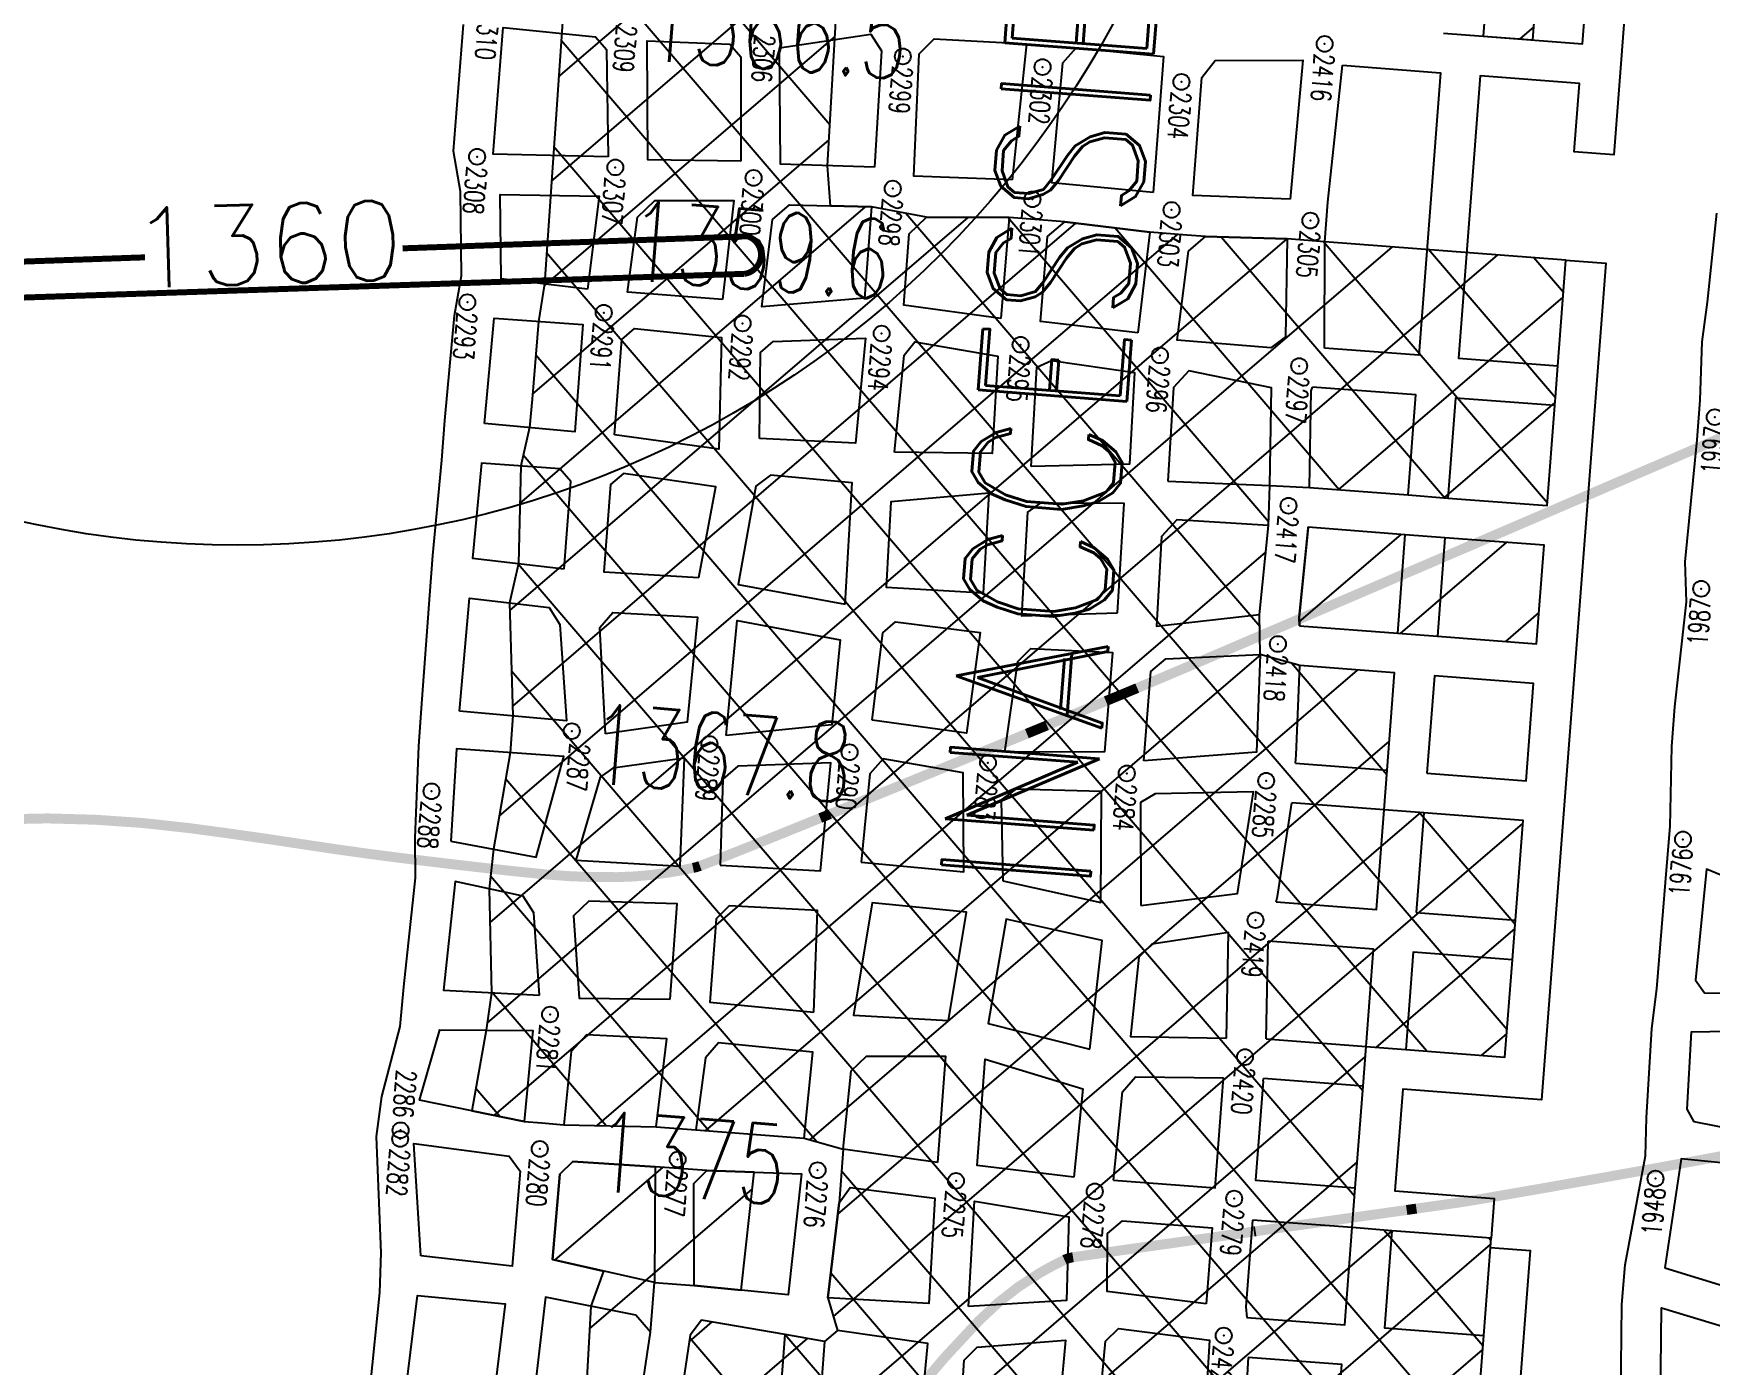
# Model space of a CAD drawing. Header units: inches. Extents: x 10131215 to 10153225, y 3476725 to 3491422.
# Drawn here: x 10138192 to 10139034, y 3484251 to 3484920 of the extents above; entities that cross this region are included whole.
import ezdxf
from ezdxf.enums import TextEntityAlignment as Align

# ---------------------------------------------------------------- set-up
doc = ezdxf.new("R2010")
doc.units = ezdxf.units.IN
doc.header["$LTSCALE"] = 100
doc.header["$MEASUREMENT"] = 0
doc.header["$PDMODE"] = 32
doc.header["$PDSIZE"] = 8
doc.layers.get('0').update_dxf_attribs({"color": 60, "linetype": 'CONTINUOUS'})
for name, color, linetype in [('ELEVATIONS-UPEER MASON-CONTOURS', 175, 'CONTINUOUS'), ('ELEVATIONS-UPPER MASON-SPOT', 175, 'CONTINUOUS'), ('GAS WELLS-PROPOSED', 171, 'CONTINUOUS'), ('MINE WORKINGS-ADVANCED-SURVEYED', 7, 'CONTINUOUS'), ('MINE WORKINGS-RETREAT AREA', 4, 'CONTINUOUS'), ('MINE WORKINGS-RETREAT AREA-LABELS', 1, 'CONTINUOUS'), ('SPADS-LABEL', 90, 'CONTINUOUS'), ('SPADS-SYMBOL', 90, 'CONTINUOUS')]:
    doc.layers.add(name, color=color, linetype=linetype)
doc.styles.add('INACCESSIBLE', font='ROMAND.SHX', dxfattribs={"width": 0.8, "height": 75})
doc.styles.add('LEV', font='SIMPLEX.shx', dxfattribs={"width": 0.7, "height": 40})
doc.styles.add('SP', font='SIMPLEX', dxfattribs={"width": 0.75, "height": 12})

# ---------------------------------------------------------------- blocks, each defined once
blk = doc.blocks.new('*X9')
at = {"color": 0}
for p, q in [((777534.42, 182238.9), (778045.88, 182750.36)), ((777534.84, 182186.29), (778020.91, 182672.35)), ((777672.17, 182225.28), (777533.41, 182364.05)), ((778046.22, 181798.2), (777533.84, 182310.58)), ((778014.66, 182294.88), (778021.04, 182301.25)), ((777535.18, 182133.6), (777671.34, 182269.75)), ((778006.9, 181784.49), (777534.27, 182257.12)), ((777533.53, 182078.91), (777672.32, 182217.7)), ((777976.23, 181762.12), (777534.7, 182203.65)), ((777530.48, 181969.8), (777744.93, 182184.25)), ((777531.43, 182023.78), (777693.23, 182185.58)), ((777532.62, 181812.83), (777905.58, 182185.8)), ((777533.19, 181866.43), (777850.53, 182183.78)), ((777535.16, 181762.35), (777958.63, 182185.82)), ((777535.66, 181921.94), (777799.21, 182185.49)), ((777542.21, 181716.35), (778011.69, 182185.83)), ((777906.79, 181990.67), (777713.6, 182183.86)), ((777907.25, 182043.24), (777764.79, 182185.69)), ((777941.33, 182062.19), (777818.93, 182184.59)), ((777994.34, 182062.21), (777872.39, 182184.16)), ((778046.12, 182063.46), (777923.78, 182185.8)), ((778046.11, 182116.51), (777976.8, 182185.82)), ((778046.09, 182169.57), (778029.81, 182185.84)), ((777941.08, 182062.19), (778046.09, 182167.2)), ((777976.25, 181709.07), (777535.13, 182150.19)), ((777994.13, 182062.21), (778046.11, 182114.19)), ((778046.29, 181586), (777533.67, 182098.62)), ((778046.31, 181532.94), (777531.26, 182047.99)), ((777594.13, 181715.24), (777906.99, 182028.11)), ((778021.32, 181504.9), (777532.99, 181993.24)), ((777648.77, 181716.85), (777908.47, 181976.55)), ((777701.23, 181716.28), (777957.51, 181972.56)), ((777976.18, 181921.28), (777924.04, 181973.41)), ((777968.31, 181504.88), (777533.77, 181939.42)), ((777718.08, 181680.1), (777976.17, 181938.19)), ((777713.41, 181569.36), (778046.18, 181902.13)), ((777719.78, 181628.77), (777994.64, 181903.62)), ((778046.2, 181851.26), (777993.83, 181903.62)), ((777704.54, 181715.62), (777534.96, 181885.2)), ((777981.56, 181784.48), (778046.2, 181849.12)), ((777650.27, 181716.85), (777531.16, 181835.96)), ((778034.61, 181784.5), (778046.22, 181796.1)), ((777598.61, 181715.49), (777536.04, 181778.05)), ((777767.29, 181570.2), (777976.23, 181779.14)), ((777545.06, 181716), (777531.91, 181729.15)), ((777787.71, 181537.59), (777976.24, 181726.13)), ((777916.1, 181504.06), (777718.3, 181701.86)), ((778046.26, 181692.1), (778045.14, 181693.21)), ((777714.12, 181357.94), (778046.26, 181690.08)), ((777791.49, 181488.34), (777996.34, 181693.19)), ((778046.28, 181639.05), (777992.13, 181693.19)), ((777903.22, 181463.9), (777716.86, 181650.26)), ((777912.88, 181503.66), (778046.28, 181637.06)), ((777648.62, 181610.64), (777659.33, 181621.35)), ((777744.53, 181569.56), (777696.21, 181617.88)), ((777688.43, 181572.63), (777648.74, 181612.31)), ((777663.22, 181572.21), (777707.75, 181616.73))]:
    blk.add_line(p, q, dxfattribs=at)
blk = doc.blocks.new('*X10')
at = {"color": 0}
for p, q in [((777926.41, 181994.49), (777974.12, 182042.21)), ((777977.52, 181992.57), (778027.18, 182042.23)), ((778030.57, 181992.59), (778046.14, 182008.16)), ((777578.1, 181646.19), (777628.76, 181696.84)), ((777598.14, 181613.19), (777674.27, 181689.32)), ((777608.74, 181570.75), (777627.03, 181589.05)), ((777672.81, 181528.76), (777696.42, 181552.37)), ((777744.79, 181547.71), (777748.68, 181551.6)), ((777752.27, 181502.16), (777767.88, 181517.76)), ((777628.78, 181431.7), (777696.41, 181499.33)), ((777923.17, 181460.92), (777947.12, 181484.88)), ((777600.73, 181456.68), (777622.92, 181478.87)), ((777680.26, 181430.15), (777696.41, 181446.29)), ((777573.6, 181376.51), (777628.02, 181430.94)), ((777854.52, 181392.27), (777876.45, 181414.2)), ((777855.31, 181340.03), (777905.99, 181390.71)), ((777574.56, 181324.44), (777624.23, 181374.11)), ((777645.69, 181289.51), (777695.55, 181339.37)), ((777860.92, 181292.6), (777909.5, 181341.19)), ((777996.39, 181322.01), (778017.39, 181343.01)), ((777594.97, 181291.82), (777638.39, 181335.24)), ((777674.17, 181264.95), (777696.45, 181287.24)), ((777925, 181250.62), (777940.8, 181266.42)), ((777674.67, 181212.42), (777697.91, 181235.67)), ((777923.28, 181195.86), (777932.57, 181205.16)), ((777673.45, 181158.17), (777697, 181181.72)), ((777935.61, 181155.16), (777940.22, 181159.77)), ((777671.94, 181103.63), (777709.41, 181141.09)), ((777713.38, 181092.03), (777766.26, 181144.91)), ((777924.02, 181090.54), (777940.24, 181106.76)), ((777758.91, 181084.53), (777766.28, 181091.9))]:
    blk.add_line(p, q, dxfattribs=at)

msp = doc.modelspace()

# ---------------------------------------------------------------- linework, layer by layer
at = {"layer": 'ELEVATIONS-UPEER MASON-CONTOURS'}
for points, const_width in [([(10135978.88, 3483263.25, 0), (10135880.17, 3483248.32, 0.000547)], 5), ([(10136147.76, 3483288.54, 0.000001), (10135988.51, 3483264.69, 0.000023)], 5), ([(10139638.83, 3483431.71, 0.000001), (10139693.52, 3483463.69, 0.000011)], 5), ([(10139132.75, 3484374.35, -0.004358), (10139007.04, 3484350.54, -0.001965), (10138922.56, 3484335.64, -0.007463), (10138900.24, 3484332.14, -0.000046), (10138886.55, 3484330.2, -0.00013), (10138881.68, 3484329.51, -0.000037), (10138830.16, 3484322.25, 0.000077), (10138805.8, 3484318.82, 0.000114), (10138804.87, 3484318.68, 0.000002), (10138743.64, 3484310.02, 0.000372), (10138726.6, 3484307.59, 0.000505), (10138714.03, 3484305.78, 0.07543), (10138709.75, 3484304.48, 0.022973), (10138696.86, 3484297.58, 0.065324), (10138666.65, 3484273.76, 0.033928), (10138618.81, 3484217.51, 0.001908)], 5), ([(10137627.43, 3484110.08, -0.000002), (10137623.41, 3484107.95, 0), (10137609.74, 3484100.71, -0.000133)], 5), ([(10139130.45, 3484756.43, 0.000063), (10139057.78, 3484725.16, -0.000054), (10138972.3, 3484688.37, -0.000378), (10138803.66, 3484615.96, -0.001364), (10138756.89, 3484596.07, -0.000318), (10138746.31, 3484591.62, -0.00159), (10138744.19, 3484590.74, -0.000004), (10138741.46, 3484589.61, -0.000017), (10138740.75, 3484589.31), (10138738.88, 3484588.54, -0.000032), (10138738.73, 3484588.48, -0.000001), (10138730.53, 3484585.1, -0.00003), (10138700.95, 3484572.89, -0.000156), (10138695.21, 3484570.52, -0.000274), (10138695.09, 3484570.47, -0.000007), (10138690.87, 3484568.74, -0.000435), (10138649.24, 3484551.69, -0.000316), (10138591.95, 3484528.33, -0.000786), (10138587.04, 3484526.34, -0.000111), (10138552.41, 3484512.37, -0.002642), (10138537.3, 3484506.38, -0.003769), (10138526.65, 3484502.31, -0.036709), (10138523.16, 3484501.29, -0.011359), (10138511.62, 3484499.1, -0.037013), (10138485.07, 3484496.67, -0.027698), (10138449.5, 3484498.03, -0.004763), (10138422.13, 3484500.87, -0.002792), (10138375.5, 3484506.4, -0.007435), (10138328.41, 3484512.98, 0.005987), (10138269.95, 3484521.31, 0.030792), (10138198.79, 3484526.16, 0.039884), (10138143.84, 3484522.13, 0.028111)], 5), ([(10139736.41, 3483488.78, -0.000003), (10139816.89, 3483535.85, -0.000201)], 5), ([(10137166.95, 3484754.22), (10138549.09, 3484799.67, 0.78882), (10138550.55, 3484818.51), (10138377.21, 3484812.46)], 3), ([(10137652.51, 3484123.37, -0.000002), (10137640.7, 3484117.11, -0.000002), (10137631.71, 3484112.35)], 5)]:
    msp.add_lwpolyline(points, format="xyb", dxfattribs=dict(at, const_width=const_width))
at = {"layer": 'ELEVATIONS-UPEER MASON-CONTOURS', "const_width": 3}
msp.add_lwpolyline([(10138247.81, 3484807.95), (10137168.19, 3484770.32)], dxfattribs=at)
at = {"layer": 'GAS WELLS-PROPOSED'}
msp.add_circle((10138294.38, 3485163.4), 500.01, dxfattribs=at)
at = {"layer": 'MINE WORKINGS-ADVANCED-SURVEYED'}
for points in [[(10139010.03, 3485175.66), (10138985.81, 3484859.35), (10138965.87, 3484860.88), (10138968.51, 3484895.3), (10138918.65, 3484899.12), (10138907.79, 3484757.24), (10138957.64, 3484753.43), (10138961.71, 3484806.52), (10138981.65, 3484804.99), (10138949.48, 3484384.86), (10138929.54, 3484386.39), (10138879.69, 3484390.21), (10138875.77, 3484339.07), (10138925.63, 3484335.25), (10138924.1, 3484315.31), (10138874.24, 3484319.12), (10138870.5, 3484270.25), (10138920.36, 3484266.44), (10138923.74, 3484310.64), (10138943.68, 3484309.12), (10138917.47, 3483966.77)], [(10138849.38, 3484904.42), (10138898.71, 3484900.64), (10138887.85, 3484758.77), (10138840.31, 3484762.41)], [(10138832.84, 3484692.4), (10138882.47, 3484688.6), (10138886.32, 3484738.83), (10138834.38, 3484742.81)], [(10138827.75, 3484622.95), (10138877.16, 3484619.16), (10138880.95, 3484668.66), (10138832.26, 3484672.39)], [(10138825.87, 3484553.94), (10138871.89, 3484550.41), (10138875.63, 3484599.22), (10138827.92, 3484602.88)], [(10138816.07, 3484484.28), (10138866.53, 3484480.42), (10138870.37, 3484530.47), (10138823.99, 3484534.02)], [(10138811.15, 3484415.51), (10138861.27, 3484411.68), (10138865.01, 3484460.47), (10138812.13, 3484464.52)], [(10138809.6, 3484394.28), (10138805.78, 3484344.42), (10138855.83, 3484340.59), (10138859.74, 3484391.73), (10138809.7, 3484395.57)], [(10138801.38, 3484275.55), (10138850.56, 3484271.78), (10138854.3, 3484320.65), (10138804.26, 3484324.48)], [(10138799.13, 3484206.3), (10138845.27, 3484202.76), (10138849.03, 3484251.84), (10138802.09, 3484255.43)]]:
    msp.add_lwpolyline(points, dxfattribs=at)
for points in [[(10138920.18, 3484919.06), (10138970.03, 3484915.24), (10138974, 3484967.04), (10138924.15, 3484970.86)], [(10138902.42, 3484687.08), (10138952.27, 3484683.26), (10138956.12, 3484733.48), (10138906.26, 3484737.3)], [(10138897.1, 3484617.64), (10138946.96, 3484613.82), (10138950.75, 3484663.32), (10138900.89, 3484667.13)], [(10138891.84, 3484548.89), (10138941.69, 3484545.07), (10138945.43, 3484593.88), (10138895.57, 3484597.7)], [(10138886.48, 3484478.89), (10138936.33, 3484475.07), (10138940.16, 3484525.13), (10138890.31, 3484528.95)], [(10138881.21, 3484410.15), (10138931.07, 3484406.33), (10138934.8, 3484455.13), (10138884.95, 3484458.95)]]:
    msp.add_lwpolyline(points, close=True, dxfattribs=at)
at = {"layer": 'MINE WORKINGS-ADVANCED-SURVEYED', "flags": 128}
for points in [[(10138360.9, 3484240.27), (10138365.78, 3484288.04), (10138366.4, 3484308.05), (10138364.11, 3484366.43), (10138366.73, 3484386.43), (10138375.98, 3484421.74), (10138377.79, 3484441.66), (10138383.79, 3484496.34), (10138383.61, 3484516.44), (10138385.41, 3484562.53), (10138386.8, 3484581.47), (10138390.97, 3484638.32), (10138392.43, 3484658.27), (10138396.94, 3484706.07), (10138398.41, 3484726.02), (10138403.28, 3484778.8), (10138406.74, 3484798.6), (10138406.32, 3484841.02), (10138402.86, 3484861.34), (10138407.75, 3484924.95)], [(10138840.31, 3484762.41), (10138840.54, 3484815.79), (10138842.07, 3484835.74), (10138849.38, 3484904.42)], [(10138989.31, 3484235.89), (10138989.84, 3484281.98), (10138991.36, 3484301.92), (10139001.62, 3484356.7), (10139002.16, 3484375.72), (10139004.8, 3484420.65), (10139007.41, 3484440.51), (10139012.41, 3484502.24), (10139014.03, 3484522.18), (10139014.9, 3484562.33), (10139016.35, 3484582.28), (10139022.2, 3484634.99), (10139021.66, 3484655.09), (10139027.57, 3484716.31), (10139029.1, 3484736.25), (10139030.17, 3484765.57), (10139032.8, 3484785.43), (10139037.48, 3484830.19)], [(10138832.84, 3484692.4), (10138833.72, 3484740.87), (10138834.38, 3484742.81)], [(10138827.75, 3484622.95), (10138827.67, 3484626.99), (10138832.24, 3484671.77), (10138832.26, 3484672.39)], [(10138825.87, 3484553.94), (10138826.18, 3484557.88), (10138827.92, 3484602.88)], [(10138816.07, 3484484.28), (10138816.7, 3484487.01), (10138823.99, 3484534.02)], [(10138811.15, 3484415.51), (10138812.13, 3484464.52)], [(10138734.46, 3484344.47), (10138738.87, 3484388.89), (10138745.46, 3484396.41), (10138789.66, 3484395.81)], [(10138734.46, 3484344.47), (10138785.43, 3484340.57), (10138789.66, 3484395.81)], [(10138809.6, 3484394.28), (10138809.7, 3484395.57)], [(10138780.97, 3484282.34), (10138731.24, 3484288.55), (10138731.43, 3484317.62), (10138738.94, 3484324.07)], [(10138738.94, 3484324.07), (10138783.9, 3484320.63), (10138780.97, 3484282.34)], [(10138804.26, 3484324.48), (10138800.91, 3484280.81)], [(10138800.91, 3484280.81), (10138801.38, 3484275.55)], [(10138802.09, 3484255.43), (10138799.13, 3484206.3)]]:
    msp.add_lwpolyline(points, dxfattribs=at)
for points in [[(10138480.52, 3484858.41), (10138422.8, 3484859.82), (10138427.69, 3484923.45), (10138474.11, 3484918.75), (10138479.63, 3484912.3)], [(10138547.22, 3484856.31), (10138500.47, 3484856.88), (10138500.03, 3484916.75), (10138541.68, 3484915.09), (10138547.2, 3484908.64)], [(10138614.29, 3484853.18), (10138567.16, 3484854.78), (10138566.61, 3484913.16), (10138612.39, 3484920.09), (10138617.76, 3484911.66)], [(10138683.4, 3484846.88), (10138634, 3484848.66), (10138636.71, 3484910.2), (10138644.3, 3484917.64), (10138690.63, 3484915.13)], [(10138754.24, 3484840.46), (10138703.34, 3484845.36), (10138708.97, 3484905.7), (10138715.56, 3484913.22), (10138759.47, 3484908.77)], [(10138823.12, 3484837.19), (10138774.18, 3484838.93), (10138778.72, 3484898.27), (10138785.39, 3484906.78), (10138829.54, 3484906.91)], [(10138470.2, 3484792.01), (10138426.69, 3484797.14), (10138426.26, 3484839.49), (10138476, 3484838.69)], [(10138537.99, 3484786.71), (10138490.15, 3484790.49), (10138495.26, 3484828.19), (10138503.92, 3484836.55), (10138543.7, 3484836.52)], [(10138609.26, 3484787.48), (10138557.78, 3484783.14), (10138563.03, 3484827.01), (10138571.62, 3484834.38), (10138612.76, 3484833.24)], [(10138677.75, 3484777.25), (10138629.05, 3484783.96), (10138631.79, 3484819.74), (10138640.45, 3484828.11), (10138681.95, 3484827.94)], [(10138746.59, 3484770), (10138697.69, 3484775.69), (10138701.28, 3484818.43), (10138709.87, 3484825.8), (10138752.71, 3484820.51)], [(10138820.83, 3484767.98), (10138813.38, 3484762.55), (10138766.37, 3484766.42), (10138772.04, 3484811.01), (10138780.63, 3484818.38), (10138821.6, 3484817.25)], [(10138418.35, 3484724.55), (10138423.23, 3484777.34), (10138467.83, 3484774.14), (10138463.71, 3484720.3)], [(10138483.65, 3484718.77), (10138487.32, 3484766.63), (10138493.76, 3484772.16), (10138537.5, 3484767.69), (10138536.08, 3484711.62)], [(10138556.57, 3484717.03), (10138556.96, 3484760.13), (10138563.42, 3484765.64), (10138609.73, 3484767.39), (10138604.68, 3484714.62)], [(10138624.4, 3484710.1), (10138629.13, 3484758.88), (10138634.65, 3484765.48), (10138676.27, 3484758.31), (10138673.45, 3484709.38)], [(10138693, 3484702.84), (10138695.9, 3484752.76), (10138703.19, 3484756.21), (10138745.01, 3484750.06), (10138742.37, 3484704.12)], [(10138761.75, 3484695.57), (10138812.89, 3484693.37), (10138813.79, 3484742.45), (10138772.16, 3484750.92), (10138764.47, 3484742.5)], [(10138458.44, 3484651.5), (10138461.8, 3484695.37), (10138456.28, 3484701.81), (10138416.89, 3484704.61), (10138412.38, 3484656.81)], [(10138525.99, 3484647.21), (10138534.59, 3484692.68), (10138488.18, 3484699.37), (10138481.74, 3484693.84), (10138478.38, 3484649.97)], [(10138599.5, 3484633.77), (10138603.16, 3484694.68), (10138562.14, 3484698.53), (10138554.68, 3484693.1), (10138545.77, 3484643.65)], [(10138669, 3484639.51), (10138671.9, 3484689.44), (10138622.49, 3484685.17), (10138620.21, 3484642.22)], [(10138736.44, 3484629.36), (10138739.79, 3484684.27), (10138697.58, 3484684.42), (10138691.21, 3484679.9), (10138688.16, 3484627.98)], [(10138807.73, 3484628.57), (10138812.3, 3484673.35), (10138766.23, 3484676.15), (10138758.54, 3484667.73), (10138755.98, 3484622.79)], [(10138405.75, 3484580.08), (10138410.92, 3484636.86), (10138450.93, 3484632.01), (10138456.3, 3484623.58), (10138459.62, 3484575.18)], [(10138479.18, 3484568.67), (10138476.25, 3484622.05), (10138482.84, 3484629.57), (10138525.41, 3484627.2), (10138520.24, 3484574.44)], [(10138539.79, 3484567.88), (10138545.35, 3484625.62), (10138597.13, 3484615.9), (10138592.85, 3484573.1)], [(10138613.1, 3484575.57), (10138618.45, 3484619.29), (10138624.89, 3484624.81), (10138667.45, 3484619.57), (10138660.49, 3484568.96)], [(10138679.8, 3484559.42), (10138686.37, 3484605.05), (10138692.9, 3484611.56), (10138733.86, 3484609.5), (10138729.91, 3484559.65)], [(10138749.61, 3484555.08), (10138753.17, 3484599.94), (10138760.7, 3484606.37), (10138808.14, 3484608.48), (10138806.24, 3484559.47)], [(10138401.54, 3484514.81), (10138444.35, 3484506.73), (10138458.25, 3484557.23), (10138404.36, 3484561.14)], [(10138464.29, 3484505.2), (10138516.7, 3484502.19), (10138518.83, 3484556.49), (10138482.87, 3484551.34), (10138476.5, 3484546.81)], [(10138536.79, 3484502.66), (10138587.24, 3484499.8), (10138592.4, 3484554.08), (10138545.59, 3484552.38), (10138538.06, 3484545.95)], [(10138607.64, 3484504.25), (10138659.14, 3484499.31), (10138658.93, 3484549.02), (10138618.63, 3484556.09), (10138612.04, 3484548.57)], [(10138678.86, 3484494.79), (10138728.1, 3484484), (10138728.33, 3484539.72), (10138685.38, 3484540.93), (10138677.94, 3484535.5)], [(10138748.04, 3484482.47), (10138796.76, 3484488.54), (10138804.66, 3484539.53), (10138755.32, 3484538.58), (10138747.95, 3484534.15)], [(10138446.06, 3484437.39), (10138443.21, 3484478.73), (10138437.84, 3484487.17), (10138403.7, 3484494.53), (10138397.71, 3484439.84)], [(10139073.2, 3484437.75), (10139075.45, 3484478.71), (10139069.95, 3484485.16), (10139032.35, 3484500.63), (10139026.83, 3484444.95), (10139031.33, 3484438.57)], [(10138511.58, 3484435.38), (10138515.24, 3484483.24), (10138470.74, 3484484.65), (10138463.15, 3484477.2), (10138466, 3484435.86)], [(10138583.81, 3484428.85), (10138585.71, 3484479.85), (10138541.25, 3484482.26), (10138534.73, 3484475.73), (10138531.52, 3484433.86)], [(10138651.42, 3484424.67), (10138660.61, 3484479.13), (10138613.09, 3484483.78), (10138603.76, 3484427.32)], [(10138722.45, 3484410.21), (10138728.64, 3484464.9), (10138680.4, 3484475.61), (10138671.37, 3484423.15)], [(10138791.19, 3484415.75), (10138792.24, 3484468.82), (10138753.57, 3484462.99), (10138747.05, 3484456.47), (10138743, 3484416.66)], [(10138438.28, 3484373.99), (10138385.65, 3484384.71), (10138395.9, 3484419.92), (10138442.69, 3484419.6)], [(10139026.08, 3484373.78), (10139022.58, 3484380.08), (10139024.73, 3484419.04), (10139070.77, 3484419.89), (10139069.44, 3484365.26)], [(10138458.21, 3484372.34), (10138504.66, 3484371.27), (10138510.05, 3484415.44), (10138469.61, 3484417.53), (10138461.95, 3484409.09)], [(10138524.6, 3484369.75), (10138578.96, 3484365.58), (10138583.28, 3484408.83), (10138535.98, 3484413.46), (10138529.38, 3484405.94)], [(10138645.97, 3484353.43), (10138598.6, 3484360.07), (10138602.62, 3484399.33), (10138610.21, 3484406.77), (10138650.05, 3484406.73)], [(10138714.52, 3484345.98), (10138665.91, 3484351.9), (10138669.99, 3484405.2), (10138718.93, 3484390.42)], [(10138386.34, 3484306.43), (10138382.89, 3484362.9), (10138430.81, 3484356.54), (10138436.22, 3484349.07), (10138432.26, 3484301.24)], [(10138452.61, 3484304.57), (10138456.15, 3484347.43), (10138462.71, 3484353.91), (10138504.14, 3484351.25), (10138503.73, 3484293.11)], [(10139011.3, 3484300.4), (10139062.19, 3484284.86), (10139068.25, 3484350.31), (10139019.56, 3484355.24)], [(10138523.67, 3484291.59), (10138523.55, 3484342.75), (10138530.06, 3484349.28), (10138577.6, 3484347.63), (10138570.98, 3484286.96)], [(10138590.92, 3484285.44), (10138596.55, 3484333.15), (10138602.15, 3484340.75), (10138644.6, 3484335.48), (10138641.55, 3484282.56)], [(10138661.49, 3484281.03), (10138664.54, 3484333.96), (10138712.01, 3484326.11), (10138710.84, 3484284.07)], [(10138378.85, 3484238.82), (10138384.72, 3484286.5), (10138428.7, 3484282.46), (10138422.26, 3484228.81)], [(10138495.53, 3484226.58), (10138501.83, 3484268.18), (10138494.46, 3484276.76), (10138449.05, 3484285.8), (10138442.2, 3484227.16)], [(10139009.26, 3484234.36), (10139009.78, 3484280.45), (10139060.66, 3484264.92), (10139055.84, 3484228.18)], [(10138515.47, 3484225.08), (10138566.05, 3484222.04), (10138569.46, 3484267.01), (10138527.37, 3484274.26), (10138521.77, 3484266.66)], [(10138585.68, 3484216.52), (10138636.64, 3484214.05), (10138641.02, 3484262.54), (10138595.69, 3484269.03), (10138589.25, 3484263.5)], [(10138725.13, 3484207.78), (10138730.35, 3484263.55), (10138736.86, 3484270.07), (10138782.59, 3484264.16), (10138778.85, 3484202.26)], [(10138656.6, 3484212.69), (10138659.43, 3484254.11), (10138665.94, 3484260.63), (10138710.33, 3484264.06), (10138705.19, 3484209.29)]]:
    msp.add_lwpolyline(points, close=True, dxfattribs=at)
at = {"layer": 'MINE WORKINGS-RETREAT AREA'}
for points in [[(10138501.75, 3485569.11), (10138448.45, 3484794.58), (10138445.53, 3484775.74), (10138442.24, 3484736.7), (10138441.03, 3484722.43), (10138436.58, 3484703.21), (10138435.41, 3484654.15), (10138430.93, 3484634.44), (10138432.69, 3484577.63), (10138431.3, 3484559.18), (10138422.94, 3484510.77), (10138420.77, 3484490.85), (10138421.89, 3484438.62), (10138419.29, 3484419.76), (10138411.97, 3484379.35), (10138438.28, 3484373.99), (10138447.19, 3484373.25), (10138458.21, 3484372.34), (10138504.66, 3484371.27), (10138524.6, 3484369.75), (10138578.96, 3484365.58), (10138598.6, 3484360.07), (10138596.55, 3484333.15), (10138590.92, 3484285.44), (10138595.69, 3484269.03), (10138589.25, 3484263.5), (10138569.46, 3484267.01), (10138527.37, 3484274.26), (10138521.77, 3484266.66), (10138515.47, 3484225.08)], [(10138900.24, 3484920.59), (10138920.18, 3484919.06), (10138945.11, 3484917.15), (10138956.2, 3485061.98)], [(10138909.72, 3484127.55), (10138920.36, 3484266.44), (10138923.74, 3484310.64), (10138924.1, 3484315.31), (10138874.24, 3484319.12), (10138854.3, 3484320.65), (10138855.83, 3484340.59), (10138859.74, 3484391.73), (10138861.27, 3484411.68), (10138881.21, 3484410.15), (10138931.07, 3484406.33), (10138934.8, 3484455.13), (10138936.33, 3484475.07), (10138940.16, 3484525.13), (10138890.31, 3484528.95), (10138870.37, 3484530.47), (10138871.89, 3484550.41), (10138875.63, 3484599.22), (10138827.92, 3484602.88), (10138808.14, 3484608.48), (10138807.73, 3484628.57), (10138812.3, 3484673.35), (10138812.89, 3484693.37), (10138832.84, 3484692.4), (10138882.47, 3484688.6), (10138902.42, 3484687.08), (10138952.27, 3484683.26), (10138956.12, 3484733.48), (10138956.42, 3484737.49), (10138957.64, 3484753.43), (10138961.71, 3484806.52), (10138840.54, 3484815.79), (10138821.6, 3484817.25), (10138780.63, 3484818.38), (10138771.17, 3484819.1), (10138752.71, 3484820.51), (10138709.87, 3484825.8), (10138681.95, 3484827.94), (10138640.45, 3484828.11), (10138612.76, 3484833.24), (10138592.19, 3484833.81), (10138590.72, 3484853.98), (10138595.45, 3484935.22)]]:
    msp.add_lwpolyline(points, dxfattribs=at)
for points in [[(10138827.75, 3484622.95), (10138877.16, 3484619.16), (10138897.1, 3484617.64), (10138946.96, 3484613.82), (10138950.75, 3484663.32), (10138900.89, 3484667.13), (10138880.95, 3484668.66), (10138832.26, 3484672.39), (10138827.67, 3484626.99)], [(10138456.15, 3484347.43), (10138452.61, 3484304.57), (10138478.17, 3484298.84), (10138471.75, 3484281.28), (10138468.86, 3484226.87), (10138495.53, 3484226.58), (10138501.83, 3484268.18), (10138503.73, 3484293.11), (10138523.67, 3484291.59), (10138547.32, 3484289.27), (10138553.83, 3484348.45), (10138530.06, 3484349.28), (10138504.14, 3484351.25), (10138462.71, 3484353.91)]]:
    msp.add_lwpolyline(points, close=True, dxfattribs=at)
at = {"layer": 'SPADS-SYMBOL'}
for p in [(10138840.47, 3484915.15), (10138628.55, 3484908.84), (10138698.74, 3484903.5), (10138768.5, 3484896.06), (10138414.64, 3484858.45), (10138484.1, 3484853.14), (10138553.56, 3484847.82), (10138623.47, 3484842.46), (10138693.66, 3484837.09), (10138763.57, 3484831.74), (10138833.3, 3484826.4), (10138409.75, 3484785.37), (10138478.29, 3484780.12), (10138548.06, 3484774.78), (10138617.9, 3484769.69), (10138687.72, 3484764.08), (10138757.7, 3484758.72), (10138827.67, 3484753.37), (10139036.44, 3484727.68), (10138822.3, 3484683.2), (10139029.67, 3484641.49), (10138816.98, 3484613.76), (10138462.2, 3484569.99), (10138531.39, 3484563.55), (10138601.8, 3484559.4), (10138671.33, 3484554.08), (10138741.05, 3484548.76), (10138811.09, 3484545.06), (10138391.73, 3484539.77), (10139020.49, 3484515.65), (10138805.73, 3484475.06), (10138451.3, 3484427.68), (10138800.46, 3484406.32), (10138376.02, 3484365.18), (10138376.21, 3484369.52), (10138446.14, 3484360.17), (10138515.42, 3484354.87), (10138585.73, 3484349.49), (10138655.26, 3484344.16), (10138724.98, 3484338.82), (10139006.69, 3484345.27), (10138795.02, 3484335.23), (10138789.75, 3484266.42)]:
    msp.add_point(p, dxfattribs=at)

# ---------------------------------------------------------------- block references
at = {"layer": 'MINE WORKINGS-RETREAT AREA', "xscale": 1.000028516851045, "yscale": 1.000028516851045, "zscale": 1.000028516851045, "rotation": 355.6010874874682}
for name in ['*X9', '*X10']:
    msp.add_blockref(name, (9349211.4, 3362830.09), dxfattribs=at)

# ---------------------------------------------------------------- texts
at = {"layer": 'ELEVATIONS-UPEER MASON-CONTOURS', "style": 'LEV'}
msp.add_text('1360', height=40.001, rotation=1.83759, dxfattribs=at).set_placement((10138241.16, 3484792.42))
at = {"layer": 'ELEVATIONS-UPPER MASON-SPOT', "style": 'LEV', "width": 0.7}
for s, p in [('1366.5', (10138565.37, 3484922.11)), ('1359.6', (10138556.87, 3484811.61)), ('1367.8', (10138537.43, 3484558.92)), ('1375', (10138521.79, 3484355.6))]:
    msp.add_text(s, height=40.001, rotation=355.60109, dxfattribs=at).set_placement(p, align=Align.MIDDLE)
at = {"layer": 'MINE WORKINGS-RETREAT AREA-LABELS', "style": 'INACCESSIBLE', "width": 0.8}
msp.add_text('INACCESSIBLE', height=75.0021, rotation=85.60109, dxfattribs=at).set_placement((10138706, 3484767.96), align=Align.MIDDLE)
at = {"layer": 'SPADS-LABEL', "style": 'SP', "width": 0.7}
for s, rotation, p in [('2310', 265.55003, (10138419.52, 3484919.14)), ('2309', 265.55003, (10138488.89, 3484912.69)), ('2306', 265.55003, (10138558.38, 3484907.87)), ('2416', 265.55003, (10138839.4, 3484898.25)), ('2299', 265.55003, (10138627.48, 3484891.94)), ('2302', 265.55003, (10138697.67, 3484886.6)), ('2304', 265.55003, (10138767.43, 3484879.16)), ('2308', 265.55003, (10138413.57, 3484841.56)), ('2307', 265.55003, (10138483.03, 3484836.24)), ('2300', 265.55003, (10138552.49, 3484830.92)), ('2298', 265.55003, (10138622.4, 3484825.57)), ('2301', 265.55003, (10138692.59, 3484820.19)), ('2303', 265.55003, (10138762.51, 3484814.84)), ('2305', 265.55003, (10138832.23, 3484809.5)), ('2293', 265.55003, (10138408.68, 3484768.47)), ('2291', 265.55003, (10138477.22, 3484763.22)), ('2292', 265.55003, (10138546.99, 3484757.88)), ('2294', 265.55003, (10138616.83, 3484752.8)), ('2295', 265.55003, (10138686.66, 3484747.18)), ('2296', 265.55003, (10138756.63, 3484741.83)), ('2297', 265.55003, (10138826.6, 3484736.47)), ('1997', 85.55003, (10139035.39, 3484711.2)), ('2417', 265.55003, (10138821.23, 3484666.3)), ('1987', 85.55003, (10139028.61, 3484625)), ('2418', 265.55003, (10138815.91, 3484596.86)), ('2287', 265.55003, (10138465.39, 3484551.84)), ('2289', 265.55003, (10138530.33, 3484546.65)), ('2290', 265.55003, (10138600.74, 3484542.5)), ('2283', 265.55003, (10138670.27, 3484537.18)), ('2284', 265.55003, (10138739.99, 3484531.86)), ('2285', 265.55003, (10138810.02, 3484528.16)), ('2288', 265.55003, (10138390.67, 3484522.87)), ('1976', 85.55003, (10139019.44, 3484499.16)), ('2419', 265.55003, (10138804.66, 3484458.16)), ('2281', 265.55003, (10138450.24, 3484410.78)), ('2286', 265.55003, (10138378.32, 3484387.84)), ('2420', 265.55003, (10138799.4, 3484389.42)), ('2282', 265.55003, (10138374.95, 3484348.28)), ('2280', 265.55003, (10138445.07, 3484343.27)), ('2277', 265.55003, (10138514.35, 3484337.97)), ('2276', 265.55003, (10138584.66, 3484332.59)), ('2275', 265.55003, (10138654.19, 3484327.26)), ('1948', 85.55003, (10139005.63, 3484328.78)), ('2278', 265.55003, (10138723.91, 3484321.92)), ('2279', 265.55003, (10138793.95, 3484318.34)), ('2421', 265.55003, (10138788.68, 3484249.52))]:
    msp.add_text(s, height=10, rotation=rotation, dxfattribs=at).set_placement(p, align=Align.MIDDLE)

doc.saveas('drawing.dxf')
